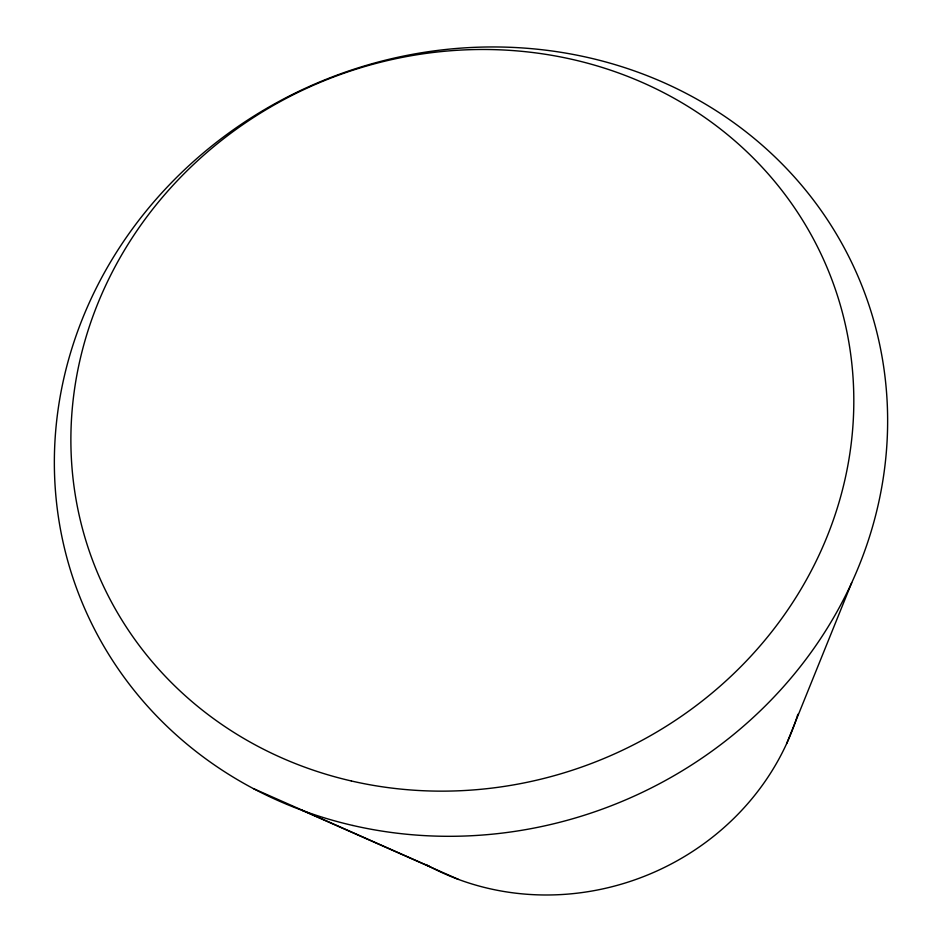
<?xml version="1.0" encoding="UTF-8"?>
<svg xmlns="http://www.w3.org/2000/svg" width="942" height="942" viewBox="0 0 942 942"><rect width="100%" height="100%" fill="white"/><g stroke="black" fill="none" stroke-linecap="round" stroke-linejoin="round"><path stroke-width="1.41" d="M786.617 743.697L851.709 582.745M253.504 788.642L429.693 866.546M301.746 810.214L458.483 879.416M797.85 714.272A251.09 232.804 -22.1 0 1 425.937 864.521M352.885 825.486A420.838 390.188 -22.1 0 0 876.072 329.205A420.838 390.188 -22.1 0 0 184.043 170.208A420.838 390.188 -22.1 0 0 352.885 825.486M351.366 780.977A395.416 366.626 -22.1 0 0 842.949 314.675A395.416 366.626 -22.1 0 0 192.721 165.286A395.416 366.626 -22.1 0 0 351.366 780.977"/></g></svg>
